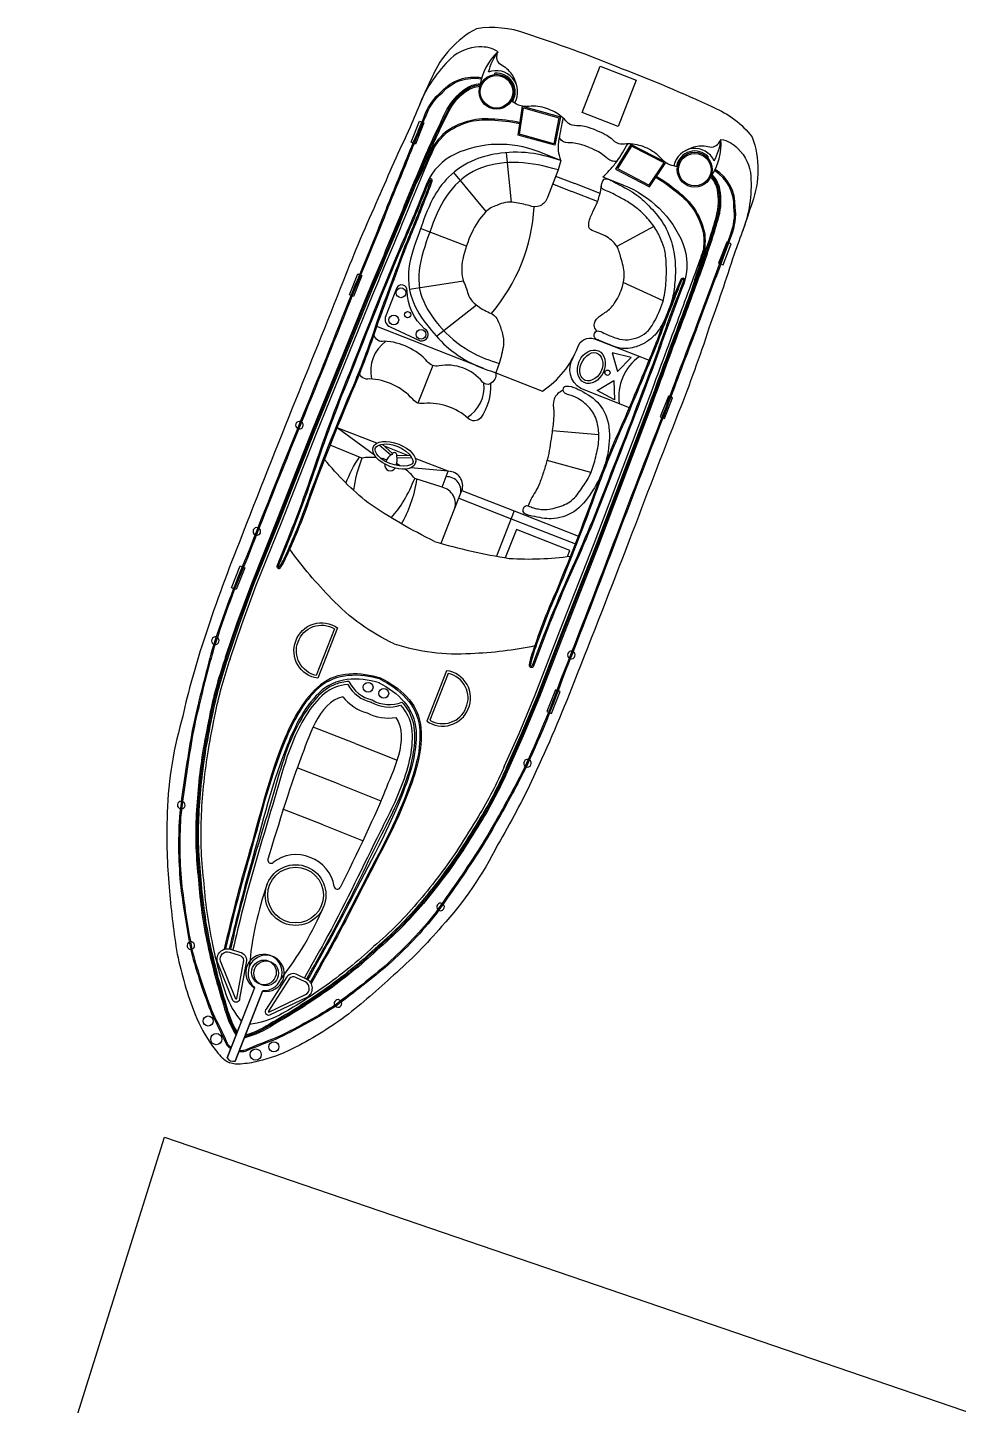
# Model space of a CAD drawing. Header units: metres. Extents: x 355371 to 357333, y 1740928 to 1742543.
# Drawn here: x 355939.8 to 355977.2, y 1741572.6 to 1741627.9 of the extents above; entities that cross this region are included whole.
import ezdxf

# ---------------------------------------------------------------- set-up
doc = ezdxf.new("R2010")
doc.units = ezdxf.units.M
doc.layers.add('PORT', color=5, linetype='Continuous')

msp = doc.modelspace()

# ---------------------------------------------------------------- linework, layer by layer
at = {"color": 32, "true_color": 0xcd6928}
for p, q in [((355958.555, 1741626.052), (355958.551, 1741626.101)), ((355959.216, 1741620.917), (355959.02, 1741622.907)), ((355967.098, 1741622.697), (355967.134, 1741622.73)), ((355958.195, 1741620.542), (355956.897, 1741622.113)), ((355960.869, 1741621.657), (355961.64, 1741621.354)), ((355960.989, 1741621.968), (355961.762, 1741621.665)), ((355962.772, 1741621.268), (355961.762, 1741621.665)), ((355962.674, 1741620.948), (355961.64, 1741621.354)), ((355957.404, 1741619.157), (355955.565, 1741619.865)), ((355964.938, 1741619.942), (355963.449, 1741619.141)), ((355957.286, 1741617.741), (355955.123, 1741617.409)), ((355965.303, 1741616.952), (355963.707, 1741617.687)), ((355957.81, 1741616.784), (355956.207, 1741615.524)), ((355958.105, 1741614.234), (355953.807, 1741615.921)), ((355956.049, 1741614.363), (355955.456, 1741612.852)), ((355953.804, 1741611.237), (355952.214, 1741611.861)), ((355953.712, 1741610.764), (355952.214, 1741611.861)), ((355962.724, 1741611.569), (355960.853, 1741611.739)), ((355954.372, 1741610.753), (355953.904, 1741611.165)), ((355954.438, 1741610.827), (355954.019, 1741611.196)), ((355955.046, 1741610.749), (355954.107, 1741611.118)), ((355954.603, 1741610.663), (355955.212, 1741610.646)), ((355954.606, 1741610.761), (355955.143, 1741610.747)), ((355956.675, 1741610.11), (355955.349, 1741610.63)), ((355962.405, 1741610.055), (355960.644, 1741610.547)), ((355956.675, 1741610.11), (355955.174, 1741610.249)), ((355956.423, 1741609.469), (355956.675, 1741610.11)), ((355959.324, 1741608.515), (355961.904, 1741607.502)), ((355959.203, 1741608.206), (355961.784, 1741607.193)), ((355952.929, 1741599.171), (355951.241, 1741599.834)), ((355952.929, 1741599.171), (355954.618, 1741598.508)), ((355952.288, 1741597.538), (355950.604, 1741598.199)), ((355952.288, 1741597.538), (355953.971, 1741596.876)), ((355951.646, 1741595.904), (355950.033, 1741596.537)), ((355951.646, 1741595.904), (355953.259, 1741595.27))]:
    msp.add_line(p, q, dxfattribs=at)
for points in [[(355963.586, 1741626.307, 0.01736), (355959.786, 1741627.695, 0.12634), (355957.812, 1741627.885, 0.172899), (355956.023, 1741625.946, 0.013884), (355955.144, 1741623.936, 0.008973), (355953.864, 1741621.075, 0.01509), (355952.464, 1741617.777, -0.002245), (355950.409, 1741612.648, 0.003342), (355948.157, 1741606.945, 0.016984), (355946.77, 1741603.08, 0.024546), (355945.963, 1741600.087, 0.067942), (355945.379, 1741596.156, 0.033948), (355945.466, 1741593.409, 0.022001), (355945.758, 1741590.873, 0.042872), (355946.437, 1741588.462, 0.059514), (355947.1, 1741587.174, 0.046364), (355947.543, 1741586.61, 0.104882), (355947.894, 1741586.35, 0.104882)], [(355958.673, 1741626.961, 0.164393), (355957.921, 1741627.153, 0.188684), (355956.784, 1741626.691, 0.10758), (355955.517, 1741624.832)], [(355963.586, 1741626.307, -0.01736), (355967.314, 1741624.739, -0.12634), (355968.89, 1741623.534, -0.172899), (355968.881, 1741620.897, -0.013884), (355968.157, 1741618.825, -0.008973), (355967.149, 1741615.858, -0.01509), (355965.931, 1741612.488, 0.002245), (355963.946, 1741607.332, -0.003342), (355961.716, 1741601.62, -0.016984), (355960.102, 1741597.844, -0.024546), (355958.657, 1741595.102, -0.067942), (355956.409, 1741591.824, -0.033948), (355954.477, 1741589.87, -0.022001), (355952.537, 1741588.211, -0.042872), (355950.399, 1741586.906, -0.059514), (355949.036, 1741586.413, -0.046364), (355948.328, 1741586.301, -0.104882), (355947.894, 1741586.35, -0.104882)], [(355954.203, 1741620.706, 0.002942), (355955.134, 1741622.979, -0.002013), (355955.737, 1741624.423, -0.130442), (355956.403, 1741625.358, -0.261246), (355958.023, 1741625.918, -0.209197)], [(355947.724, 1741602.64), (355948.192, 1741604.022), (355948.776, 1741605.605), (355949.797, 1741608.158), (355951.177, 1741611.672), (355953.455, 1741617.282, 0.002601), (355954.724, 1741620.316, -0.004411), (355955.801, 1741622.896, -0.013009), (355956.623, 1741624.636, -0.113396), (355957.338, 1741625.458, -0.146005), (355957.965, 1741625.678, -1.595219)], [(355947.77, 1741602.624), (355948.238, 1741604.005), (355948.822, 1741605.588), (355949.843, 1741608.139), (355951.223, 1741611.654), (355953.501, 1741617.263, 0.002601), (355954.77, 1741620.297, -0.004411), (355955.846, 1741622.876, -0.013003), (355956.667, 1741624.613, -0.113337), (355957.367, 1741625.418, -0.144821), (355957.957, 1741625.628, -0.138987)], [(355947.817, 1741602.608), (355948.285, 1741603.989), (355948.869, 1741605.57), (355949.889, 1741608.121), (355951.269, 1741611.635), (355953.546, 1741617.244, 0.002601), (355954.815, 1741620.278, -0.00441), (355955.891, 1741622.856, -0.012997), (355956.711, 1741624.591, -0.113276), (355957.396, 1741625.378, -0.142458), (355957.95, 1741625.578, -0.142458)], [(355954.249, 1741620.687, 0.002941), (355955.18, 1741622.961, -0.002014), (355955.783, 1741624.405, -0.130992), (355956.437, 1741625.323, -0.261832), (355958.014, 1741625.87, -0.261832)], [(355959.558, 1741624.112, 0.043195), (355958.398, 1741624.256, 0.183415), (355956.56, 1741623.726, 0.094511), (355955.898, 1741622.872)], [(355959.551, 1741624.063, 0.043334), (355958.395, 1741624.207, 0.18333), (355956.591, 1741623.688, 0.123985), (355955.809, 1741622.546, -0.015377), (355955.387, 1741621.663)], [(355947.911, 1741602.576), (355948.378, 1741603.956), (355948.961, 1741605.534), (355949.981, 1741608.085), (355951.361, 1741611.599), (355953.638, 1741617.206, 0.002601), (355954.907, 1741620.241, -0.00441), (355955.982, 1741622.817, -0.002867), (355956.154, 1741623.202, -0.002867)], [(355961.2, 1741622.592), (355960.286, 1741622.951, 0.202722), (355956.946, 1741622.854, 0.178768), (355955.818, 1741621.686, -0.010028), (355954.634, 1741618.851, 0.005356), (355952.742, 1741614.147, 0.016605), (355951.302, 1741610.307, -0.018921), (355949.795, 1741606.328, 0.925873), (355949.939, 1741606.245, 0.041202), (355950.283, 1741606.922, 0.024461), (355951.178, 1741609.191, -0.012888), (355952.922, 1741613.556, 0.019359), (355953.878, 1741616.135, -0.002375), (355954.981, 1741619.12, 0.006386), (355955.737, 1741620.999, 0.013656), (355956.024, 1741621.758, 0.862706), (355955.887, 1741621.831, -0.648089)], [(355967.63, 1741623.443, -0.164393), (355968.312, 1741623.072, -0.188684), (355968.83, 1741621.96, -0.10758), (355968.494, 1741619.735)], [(355961.2, 1741622.592), (355961.084, 1741622.215), (355960.655, 1741621.103, -0.448043), (355959.928, 1741620.779, 0.025561), (355959.327, 1741620.906, 0.15676), (355958.631, 1741620.791, 0.144288), (355958.176, 1741620.523, 0.079427), (355957.618, 1741619.693, 0.054179), (355957.258, 1741618.63, 0.127294), (355957.291, 1741617.724, -0.025195), (355957.5, 1741617.145, 0.112656), (355957.814, 1741616.781, 0.061652), (355958.334, 1741616.479, -0.222278), (355958.682, 1741616.129, -0.049109), (355958.836, 1741615.68, -0.09997), (355958.89, 1741615.175, -0.045992), (355958.714, 1741614.442), (355958.59, 1741614.067)], [(355966.603, 1741615.836, -0.002941), (355967.468, 1741618.135, 0.002014), (355968.009, 1741619.604, 0.130992), (355968.154, 1741620.721, 0.261832), (355967.37, 1741622.195, 0.261832)], [(355966.649, 1741615.819, -0.002942), (355967.514, 1741618.118, 0.002013), (355968.055, 1741619.586, 0.130442), (355968.203, 1741620.724, 0.261246), (355967.397, 1741622.237, 0.209197)], [(355955.929, 1741621.804, 0.016488), (355955.864, 1741621.667, -0.010023), (355954.679, 1741618.831, 0.005356), (355952.788, 1741614.129, 0.016607), (355951.349, 1741610.291, -0.018921), (355949.84, 1741606.309, -0.01143), (355949.839, 1741606.307, 0.913283), (355949.898, 1741606.272, 0.041174), (355950.237, 1741606.942, 0.024478), (355951.132, 1741609.208, -0.012889), (355952.876, 1741613.575, 0.019362), (355953.831, 1741616.151, -0.002377), (355954.935, 1741619.138, 0.006391), (355955.691, 1741621.018, 0.013664), (355955.978, 1741621.775, -0.000701), (355955.978, 1741621.775, 0.819976), (355955.929, 1741621.804, 0.819976)], [(355959.014, 1741598.211), (355959.61, 1741599.541), (355960.259, 1741601.097), (355961.247, 1741603.661), (355962.627, 1741607.175), (355964.775, 1741612.835, -0.002601), (355965.91, 1741615.921, 0.00441), (355966.876, 1741618.543, 0.012997), (355967.455, 1741620.371, 0.113276), (355967.489, 1741621.415, 0.142458), (355967.219, 1741621.938, 0.142458)], [(355959.059, 1741598.191), (355959.656, 1741599.522), (355960.304, 1741601.079), (355961.293, 1741603.643), (355962.673, 1741607.157), (355964.821, 1741612.818, -0.002601), (355965.956, 1741615.904, 0.004411), (355966.922, 1741618.526, 0.013003), (355967.502, 1741620.358, 0.113337), (355967.537, 1741621.424, 0.144821), (355967.248, 1741621.979, 0.138987)], [(355959.104, 1741598.171), (355959.701, 1741599.502), (355960.35, 1741601.06), (355961.339, 1741603.625), (355962.719, 1741607.139), (355964.867, 1741612.8, -0.002601), (355966.002, 1741615.887, 0.004411), (355966.969, 1741618.51, 0.013009), (355967.55, 1741620.345, 0.113396), (355967.586, 1741621.434, 0.146005), (355967.276, 1741622.022, 1.595219)], [(355962.885, 1741621.931), (355963.719, 1741621.603, -0.202722), (355966.101, 1741619.259, -0.178768), (355966.133, 1741617.636, 0.010028), (355965.071, 1741614.752, -0.005356), (355963.257, 1741610.018, -0.016605), (355961.699, 1741606.224, 0.018921), (355960.096, 1741602.283, -0.925873), (355959.933, 1741602.32, -0.041202), (355960.143, 1741603.05, -0.024461), (355961.03, 1741605.322, 0.012888), (355962.723, 1741609.707, -0.019359), (355963.777, 1741612.247, 0.002375), (355965, 1741615.186, -0.006386), (355965.725, 1741617.077, -0.013656), (355966.031, 1741617.829, -0.862706), (355966.18, 1741617.788, 0.648089)], [(355965.015, 1741621.917, -0.043334), (355965.96, 1741621.236, -0.18333), (355966.928, 1741619.628, -0.123985), (355966.724, 1741618.26, 0.015377), (355966.433, 1741617.325)], [(355965.043, 1741621.958, -0.043195), (355965.991, 1741621.274, -0.183415), (355966.977, 1741619.635, -0.094511), (355966.881, 1741618.559)], [(355954.203, 1741620.706, -0.006425), (355952.926, 1741617.577, -0.002217), (355950.876, 1741612.459, 0.003368), (355948.584, 1741606.72, 0.024633), (355947.225, 1741603.071, 0.015037), (355946.587, 1741600.576, 0.025439), (355946.297, 1741599.17, 0.013843), (355945.872, 1741596.211, 0.040266), (355945.925, 1741593.412, 0.016729), (355946.343, 1741590.827, 0.029739), (355947.181, 1741588.294, -0.01525), (355947.725, 1741587.164, 0.132389), (355947.861, 1741586.979, 0.028442), (355947.933, 1741586.922, 0.028442)], [(355954.249, 1741620.688, -0.006424), (355952.972, 1741617.559, -0.002217), (355950.922, 1741612.44, 0.003368), (355948.63, 1741606.701, 0.024633), (355947.273, 1741603.057, 0.015038), (355946.635, 1741600.565, 0.025461), (355946.345, 1741599.162, 0.013839), (355945.921, 1741596.207, 0.040238), (355945.974, 1741593.417, 0.016715), (355946.391, 1741590.838, 0.029693), (355947.226, 1741588.315, -0.015234), (355947.771, 1741587.182, 0.134036), (355947.893, 1741587.017, 0.024879), (355947.951, 1741586.969, 0.024879)], [(355958.923, 1741598.252), (355959.52, 1741599.58), (355960.167, 1741601.134), (355961.155, 1741603.697), (355962.535, 1741607.211), (355964.682, 1741612.869, -0.002601), (355965.817, 1741615.956, 0.00441), (355966.782, 1741618.576, 0.002867), (355966.918, 1741618.975, 0.002867)], [(355966.131, 1741617.797, -0.016488), (355966.087, 1741617.653, 0.010023), (355965.025, 1741614.769, -0.005356), (355963.211, 1741610.035, -0.016607), (355961.654, 1741606.244, 0.018921), (355960.049, 1741602.3, 0.01143), (355960.049, 1741602.298, -0.913283), (355959.982, 1741602.312, -0.041174), (355960.189, 1741603.034, -0.024478), (355961.076, 1741605.303, 0.012889), (355962.769, 1741609.69, -0.019362), (355963.823, 1741612.227, 0.002377), (355965.046, 1741615.168, -0.006391), (355965.771, 1741617.059, -0.013664), (355966.076, 1741617.809, 0.000701), (355966.076, 1741617.809, -0.819976), (355966.131, 1741617.797, -0.819976)], [(355966.649, 1741615.819, 0.006425), (355965.456, 1741612.657, 0.002217), (355963.475, 1741607.511, -0.003368), (355961.25, 1741601.746, -0.024633), (355959.763, 1741598.148, -0.015037), (355958.532, 1741595.885, -0.025439), (355957.788, 1741594.657, -0.013843), (355956.086, 1741592.2, -0.040266), (355954.142, 1741590.185, -0.016729), (355952.078, 1741588.575, -0.029739), (355949.739, 1741587.289, 0.01525), (355948.571, 1741586.831, -0.132389), (355948.347, 1741586.788, -0.028442), (355948.255, 1741586.795, -0.028442)], [(355966.603, 1741615.837, 0.006424), (355965.41, 1741612.674, 0.002217), (355963.429, 1741607.529, -0.003368), (355961.203, 1741601.763, -0.024633), (355959.718, 1741598.17, -0.015038), (355958.489, 1741595.909, -0.025461), (355957.747, 1741594.684, -0.013839), (355956.047, 1741592.23, -0.040238), (355954.11, 1741590.222, -0.016715), (355952.05, 1741588.616, -0.029693), (355949.721, 1741587.335, 0.015234), (355948.551, 1741586.876, -0.134036), (355948.349, 1741586.838, -0.024879), (355948.273, 1741586.843, -0.024879)], [(355958.59, 1741614.067, -0.291269), (355958.362, 1741613.618, -0.299867), (355958.048, 1741613.696, 0.273478), (355956.305, 1741614.347, -0.28657), (355955.84, 1741614.512, 0.198759), (355954.102, 1741615.336, -0.45148), (355953.695, 1741615.591, -1.463971)], [(355958.59, 1741614.067), (355960.457, 1741613.334, 0.158322), (355961.878, 1741615.097, -0.417676), (355962.546, 1741615.436), (355964.747, 1741614.572)], [(355963.952, 1741612.663), (355961.995, 1741613.432, -0.406088), (355961.687, 1741614.677)], [(355958.37, 1741613.623, -0.164009), (355957.974, 1741612.244, -0.407559), (355957.473, 1741612.233, 0.20466), (355955.711, 1741612.836, -0.28657), (355955.247, 1741613.001, 0.198759), (355953.508, 1741613.825, -0.45148), (355953.101, 1741614.08, -1.463971)], [(355956.119, 1741607.294, -0.033687), (355953.454, 1741608.839, -0.051879), (355951.707, 1741610.586, -1.92312)], [(355956.914, 1741608.556), (355957.14, 1741609.132, 0.545737), (355956.59, 1741609.894, 0.282905)], [(355957.14, 1741609.132), (355957.222, 1741609.34, 0.516839), (355956.675, 1741610.11, 0.282905)], [(355956.392, 1741607.227), (355956.914, 1741608.556, 0.462925), (355956.423, 1741609.469), (355955.325, 1741609.825)], [(355956.119, 1741607.294, 0.033687), (355959.123, 1741606.613, 0.051879), (355961.592, 1741606.705, 1.92312)], [(355954.504, 1741603.181, -0.096403), (355951.987, 1741604.993, -0.040538), (355950.308, 1741606.978, -1.92312)], [(355952.224, 1741603.822), (355951.43, 1741601.799, -0.483063), (355950.546, 1741603.29, -0.50024), (355952.224, 1741603.822, -0.418424)], [(355954.504, 1741603.181, 0.096403), (355957.581, 1741602.796, 0.040538), (355960.162, 1741603.108, 1.92312)], [(355947.724, 1741602.64, 0.031596), (355947.113, 1741600.448, 0.004928), (355946.83, 1741598.961, 0.02844), (355946.551, 1741596.338, 0.042875), (355946.64, 1741593.686, 0.035347), (355947.011, 1741591.063, 0.024093), (355947.646, 1741588.685, 0.079837), (355948.147, 1741587.466)], [(355947.77, 1741602.623, 0.031592), (355947.161, 1741600.438, 0.004926), (355946.879, 1741598.952, 0.028436), (355946.6, 1741596.335, 0.042895), (355946.689, 1741593.69, 0.035363), (355947.06, 1741591.073, 0.024111), (355947.694, 1741588.698, 0.077658), (355948.169, 1741587.524, 0.077658)], [(355947.817, 1741602.607, 0.031588), (355947.21, 1741600.428, 0.004924), (355946.927, 1741598.944, 0.028433), (355946.649, 1741596.333, 0.042917), (355946.739, 1741593.695, 0.035379), (355947.108, 1741591.084, 0.02413), (355947.741, 1741588.711, 0.075408), (355948.192, 1741587.582, 0.075408)], [(355947.91, 1741602.575, 0.031581), (355947.306, 1741600.409, 0.00492), (355947.025, 1741598.927, 0.028426), (355946.748, 1741596.328, 0.042959), (355946.837, 1741593.704, 0.035411), (355947.204, 1741591.104, 0.028829), (355947.735, 1741589.113, 0.092336), (355948.362, 1741588.014, 0.080328)], [(355956.61, 1741602.1), (355955.816, 1741600.077, 0.483063), (355957.478, 1741600.567, 0.50024), (355956.61, 1741602.1, 0.418424)], [(355958.923, 1741598.25, -0.031581), (355957.891, 1741596.252, -0.00492), (355957.09, 1741594.974, -0.028426), (355955.524, 1741592.882, -0.042959), (355953.673, 1741591.02, -0.035411), (355951.635, 1741589.365, -0.028829), (355949.891, 1741588.266, -0.092336), (355948.684, 1741587.888, -0.080328)], [(355959.104, 1741598.171, -0.031596), (355958.06, 1741596.149, -0.004928), (355957.255, 1741594.867, -0.02844), (355955.675, 1741592.755, -0.042875), (355953.805, 1741590.872, -0.035347), (355951.748, 1741589.203, -0.024093), (355949.665, 1741587.892, -0.079837), (355948.469, 1741587.34)], [(355959.058, 1741598.191, -0.031592), (355958.018, 1741596.175, -0.004926), (355957.214, 1741594.893, -0.028436), (355955.637, 1741592.786, -0.042895), (355953.772, 1741590.909, -0.035363), (355951.72, 1741589.243, -0.024111), (355949.639, 1741587.935, -0.077658), (355948.491, 1741587.398, -0.077658)], [(355959.013, 1741598.21, -0.031588), (355957.976, 1741596.201, -0.004924), (355957.172, 1741594.92, -0.028433), (355955.599, 1741592.818, -0.042917), (355953.739, 1741590.946, -0.035379), (355951.691, 1741589.284, -0.02413), (355949.613, 1741587.977, -0.075408), (355948.514, 1741587.456, -0.075408)], [(355947.926, 1741590.911), (355948.306, 1741590.793, -0.382221), (355948.564, 1741590.445), (355948.288, 1741588.933, -0.786544), (355948.025, 1741588.852), (355947.408, 1741590.394, -0.616464), (355947.926, 1741590.911, -3.844907)], [(355950.975, 1741589.714), (355950.616, 1741589.886, 0.382221), (355950.19, 1741589.806), (355949.363, 1741588.511, 0.786544), (355949.501, 1741588.272), (355951.002, 1741588.982, 0.616464), (355950.975, 1741589.714, 3.844907)]]:
    msp.add_lwpolyline(points, format="xyb", dxfattribs=at)
for points in [[(355964.227, 1741625.814), (355963.498, 1741623.957), (355962.05, 1741624.525), (355962.78, 1741626.382)], [(355961.178, 1741624.344), (355960.961, 1741623.207), (355959.48, 1741623.614), (355959.663, 1741624.773)], [(355961.121, 1741624.309), (355960.922, 1741623.269), (355959.535, 1741623.65), (355959.703, 1741624.711)], [(355964.014, 1741623.231), (355963.399, 1741622.249), (355964.762, 1741621.54), (355965.416, 1741622.514)], [(355964.032, 1741623.166), (355963.47, 1741622.268), (355964.745, 1741621.604), (355965.344, 1741622.496)], [(355963.47, 1741614.118), (355964.017, 1741614.68), (355963.256, 1741614.872)], [(355963.33, 1741613.762), (355963.348, 1741612.978), (355962.66, 1741613.354)]]:
    msp.add_lwpolyline(points, close=True, dxfattribs=at)
for points in [[(355955.263, 1741623.291), (355955.181, 1741623.324), (355955.513, 1741624.171), (355955.614, 1741624.132)], [(355955.66, 1741624.114), (355955.691, 1741624.101), (355955.359, 1741623.254), (355955.309, 1741623.273)], [(355967.9, 1741619.307), (355967.869, 1741619.319), (355967.536, 1741618.472), (355967.586, 1741618.452)], [(355967.632, 1741618.434), (355967.714, 1741618.402), (355968.047, 1741619.249), (355967.946, 1741619.289)], [(355952.767, 1741617.174), (355952.707, 1741617.198), (355953.036, 1741618.035), (355953.107, 1741618.007)], [(355953.153, 1741617.989), (355953.2, 1741617.971), (355952.871, 1741617.133), (355952.813, 1741617.156)], [(355965.57, 1741613.113), (355965.523, 1741613.132), (355965.194, 1741612.294), (355965.253, 1741612.271)], [(355965.299, 1741612.253), (355965.358, 1741612.23), (355965.687, 1741613.067), (355965.616, 1741613.095)], [(355953.208, 1741610.639), (355951.932, 1741611.159)], [(355957.222, 1741609.34), (355959.324, 1741608.515), (355958.611, 1741606.699)], [(355957.101, 1741609.032), (355959.203, 1741608.206)], [(355961.464, 1741606.687), (355961.558, 1741606.927), (355959.411, 1741607.77), (355958.966, 1741606.638)], [(355948.046, 1741605.402), (355947.966, 1741605.434), (355948.31, 1741606.31), (355948.396, 1741606.276)], [(355948.442, 1741606.258), (355948.503, 1741606.234), (355948.159, 1741605.358), (355948.092, 1741605.384)], [(355961.039, 1741601.311), (355960.979, 1741601.335), (355960.635, 1741600.459), (355960.702, 1741600.432)], [(355960.747, 1741600.414), (355960.827, 1741600.383), (355961.171, 1741601.259), (355961.085, 1741601.293)], [(355947.786, 1741586.549), (355948.898, 1741589.381)], [(355948.89, 1741589.359), (355947.786, 1741586.549)], [(355948.108, 1741586.423), (355949.22, 1741589.254)], [(355949.212, 1741589.232), (355948.108, 1741586.423)]]:
    msp.add_lwpolyline(points, dxfattribs=at)
for points in [[(355955.541, 1741615.355, 0.917705), (355955.722, 1741615.833, -0.209704), (355955.024, 1741617.361, 0.850912), (355954.597, 1741617.458), (355954.164, 1741616.354, 0.435659), (355954.344, 1741615.909)], [(355952.103, 1741603.784), (355951.367, 1741601.911, -0.460147), (355950.639, 1741603.256, -0.47706)], [(355956.673, 1741601.989), (355955.937, 1741600.116, 0.460147), (355957.387, 1741600.606, 0.47706)], [(355947.888, 1741590.794), (355948.275, 1741590.673, -0.383069), (355948.441, 1741590.461), (355948.163, 1741588.933, -0.853636), (355948.134, 1741588.911), (355947.524, 1741590.436, -0.613527)], [(355950.922, 1741589.602), (355950.556, 1741589.777, 0.383069), (355950.29, 1741589.735), (355949.455, 1741588.425, 0.853636), (355949.461, 1741588.39), (355950.945, 1741589.092, 0.613527)]]:
    msp.add_lwpolyline(points, format="xyb", close=True, dxfattribs=at)
for centre, radius in [((355958.614, 1741625.353), 0.702), ((355958.614, 1741625.353), 0.652), ((355966.579, 1741622.225), 0.702), ((355966.579, 1741622.225), 0.652), ((355954.772, 1741617.279), 0.196), ((355955.04, 1741616.398), 0.127), ((355954.486, 1741616.189), 0.196), ((355955.583, 1741615.61), 0.196), ((355963.071, 1741614.069), 0.105), ((355953.455, 1741601.436), 0.197), ((355954.085, 1741601.189), 0.197), ((355950.54, 1741593.088), 1.22), ((355950.54, 1741593.088), 1.22), ((355950.54, 1741593.088), 1.121), ((355950.54, 1741593.088), 1.121), ((355949.268, 1741589.981), 0.496), ((355949.358, 1741589.946), 0.496), ((355947.029, 1741588.029), 0.202), ((355947.354, 1741587.303), 0.225), ((355949.67, 1741586.992), 0.202), ((355948.938, 1741586.681), 0.225)]:
    msp.add_circle(centre, radius, dxfattribs=at)
for centre, radius, start, end in [((355960.194, 1741625.285), 2.264, 132.2284, 172.564), ((355960.485, 1741625.605), 2.264, 143.2018, 166.4343), ((355958.614, 1741625.353), 0.85, 327.8855, 112.7871), ((355958.614, 1741625.353), 0.751, 327.8855, 94.8354), ((355965.375, 1741623.25), 2.264, 324.5553, 4.8909), ((355965.379, 1741623.683), 2.264, 330.685, 353.9176), ((355966.579, 1741622.225), 0.85, 24.3322, 169.2339), ((355966.579, 1741622.225), 0.751, 42.284, 169.2339), ((355952.947, 1741621.117), 7.186, 319.4592, 356.9318), ((355955.002, 1741614.152), 1.444, 125.1841, 193.3316), ((355965.538, 1741613.1), 2.01, 126.0282, 187.9157), ((355956.673, 1741613.496), 1.444, 301.7597, 5.9638), ((355950.693, 1741611.961), 0.153, 74.655, 241.1575), ((355950.693, 1741611.961), 0.153, 259.7817, 56.0308), ((355953.556, 1741608.383), 2.283, 83.9939, 98.7497), ((355953.556, 1741608.383), 2.283, 73.4622, 79.8015), ((355954.885, 1741610.152), 0.799, 126.9643, 154.6044), ((355954.505, 1741610.751), 0.107, 338.5597, 158.5597), ((355953.818, 1741610.571), 0.799, 344.1622, 10.155), ((355954.885, 1741610.152), 0.799, 162.1749, 162.4442), ((355954.348, 1741610.353), 0.223, 169.362, 327.7075), ((355953.818, 1741610.571), 0.799, 334.6751, 334.9444), ((355953.556, 1741608.383), 2.283, 58.5088, 62.7487), ((355953.556, 1741608.383), 2.283, 39.1846, 52.5357), ((355948.983, 1741607.698), 0.153, 73.4304, 243.5296), ((355948.983, 1741607.698), 0.153, 262.1897, 54.7703), ((355947.314, 1741603.305), 0.153, 76.8335, 247.2401), ((355947.314, 1741603.305), 0.153, 265.899, 58.1746), ((355961.623, 1741602.734), 0.153, 82.3491, 234.9296), ((355961.623, 1741602.734), 0.153, 253.5898, 63.6889), ((355953.923, 1741602.274), 1.381, 206.0641, 257.2712), ((355953.917, 1741602.195), 1.863, 217.6838, 254.2861), ((355953.923, 1741602.274), 1.48, 209.5214, 257.2712), ((355954.312, 1741602.121), 1.48, 239.8481, 287.5979), ((355954.312, 1741602.121), 1.381, 239.8481, 291.0552), ((355954.263, 1741602.059), 1.863, 242.8332, 279.4355), ((355959.857, 1741598.38), 0.153, 78.9447, 231.2203), ((355959.857, 1741598.38), 0.153, 249.8792, 60.2858), ((355945.947, 1741596.703), 0.153, 88.8481, 256.9438), ((355945.947, 1741596.703), 0.153, 275.5789, 70.2131), ((355949.556, 1741594.494), 0.13, 162.8973, 309.3651), ((355950.554, 1741593.246), 1.468, 66.8193, 128.6204), ((355950.637, 1741593.214), 1.468, 8.4989, 70.3), ((355961.599, 1741589.135), 12.964, 160.1615, 175.2323), ((355952.218, 1741593.448), 0.13, 187.7543, 334.222), ((355956.365, 1741592.612), 0.153, 66.9062, 221.5405), ((355956.365, 1741592.612), 0.153, 240.1755, 48.2712), ((355939.747, 1741597.716), 12.964, 321.887, 336.9579), ((355946.332, 1741591.057), 0.153, 113.1872, 268.3292), ((355946.332, 1741591.057), 0.153, 286.967, 94.5494), ((355949.268, 1741589.981), 0.728, 266.2261, 238.6757), ((355949.358, 1741589.946), 0.728, 258.4436, 230.8932), ((355952.242, 1741588.736), 0.153, 42.5699, 210.1523), ((355952.242, 1741588.736), 0.153, 228.7901, 23.9321), ((355948.034, 1741586.707), 0.294, 212.467, 284.6523), ((355948.034, 1741586.707), 0.294, 212.467, 284.6523)]:
    msp.add_arc(centre, radius, start, end, dxfattribs=at)
for centre, major_axis, ratio in [((355962.422, 1741614.308), (-0.284, -0.638), 0.758117), ((355954.505, 1741610.751), (-0.845, 0.332), 0.533092)]:
    msp.add_ellipse(centre, major_axis=major_axis, ratio=ratio, dxfattribs=at)
for start_param, end_param in [(4.712389, 5.232342), (0.830012, 1.576846)]:
    msp.add_ellipse((355954.264, 1741610.225), major_axis=(-0.975, -2.482), ratio=0.425319, start_param=start_param, end_param=end_param, dxfattribs=at)
for points in [[(355959.411, 1741625.647), (355959.296, 1741625.943), (355958.926, 1741626.351), (355958.687, 1741626.538), (355958.629, 1741626.774), (355958.673, 1741626.961)], [(355962.606, 1741623.812), (355962.212, 1741623.943), (355961.936, 1741623.987), (355961.573, 1741624.038), (355961.339, 1741624.252), (355960.786, 1741624.616), (355960.103, 1741624.774), (355959.721, 1741624.765), (355959.497, 1741624.817), (355959.209, 1741624.981)], [(355961.2, 1741622.592), (355961.106, 1741622.987), (355961.136, 1741623.457), (355961.294, 1741624.296)], [(355962.606, 1741623.812), (355962.984, 1741623.64), (355963.215, 1741623.485), (355963.516, 1741623.275), (355963.834, 1741623.272), (355964.487, 1741623.163), (355965.094, 1741622.814), (355965.368, 1741622.548), (355965.567, 1741622.433), (355965.89, 1741622.357)], [(355962.885, 1741621.931), (355963.143, 1741622.187), (355963.441, 1741622.551), (355963.896, 1741623.274)], [(355966.195, 1741622.983), (355966.48, 1741623.121), (355967.03, 1741623.168), (355967.333, 1741623.143), (355967.535, 1741623.276), (355967.63, 1741623.443)], [(355961.2, 1741622.592), (355960.108, 1741622.872), (355958.793, 1741622.883), (355957.738, 1741622.618), (355956.688, 1741621.923), (355956.06, 1741621.063), (355955.514, 1741619.723), (355955.094, 1741618.257), (355955.218, 1741617.042), (355955.906, 1741615.879), (355956.703, 1741615.042), (355957.743, 1741614.381), (355958.59, 1741614.067)], [(355962.634, 1741615.743), (355962.533, 1741615.976), (355962.695, 1741616.286), (355963.059, 1741616.544), (355963.379, 1741616.902), (355963.669, 1741617.534), (355963.74, 1741618.032), (355963.612, 1741618.69), (355963.437, 1741619.16), (355962.974, 1741619.563), (355962.596, 1741619.725), (355962.347, 1741619.865), (355962.327, 1741620.094), (355962.489, 1741620.542), (355962.799, 1741621.401), (355962.935, 1741621.839), (355963.42, 1741621.687), (355964.254, 1741621.203), (355964.801, 1741620.698), (355965.328, 1741620.035), (355965.67, 1741619.22), (355965.793, 1741618.442), (355965.779, 1741617.701), (355965.659, 1741616.974), (355965.389, 1741616.251), (355964.975, 1741615.584), (355964.63, 1741615.305), (355964.223, 1741615.115), (355963.575, 1741615.055), (355963.204, 1741615.177), (355962.757, 1741615.354), (355962.537, 1741615.523), (355962.634, 1741615.743), (355962.862, 1741615.693), (355963.343, 1741615.487), (355963.786, 1741615.391), (355964.255, 1741615.477), (355964.626, 1741615.68), (355964.926, 1741616.075), (355965.291, 1741616.907), (355965.418, 1741617.663), (355965.436, 1741618.375), (355965.37, 1741618.981), (355965.233, 1741619.397), (355964.978, 1741619.882), (355964.569, 1741620.388), (355964.211, 1741620.708), (355963.751, 1741621.013), (355963.351, 1741621.226), (355963.062, 1741621.364), (355962.849, 1741621.481), (355962.836, 1741621.63)], [(355960.185, 1741608.619), (355960.002, 1741608.676), (355959.759, 1741608.715), (355959.69, 1741608.5), (355960.038, 1741608.311), (355960.815, 1741608.204), (355961.721, 1741608.484), (355962.419, 1741609.245), (355962.864, 1741610.082), (355963.131, 1741611.184), (355963.038, 1741612.28), (355962.666, 1741612.887), (355961.897, 1741613.401), (355961.51, 1741613.528), (355961.321, 1741613.49), (355961.327, 1741613.279), (355961.519, 1741613.182), (355962.16, 1741612.837), (355962.52, 1741612.421), (355962.7, 1741611.864), (355962.714, 1741611.298), (355962.579, 1741610.603), (355962.365, 1741609.964), (355962.043, 1741609.43), (355961.624, 1741608.934), (355961.044, 1741608.663), (355960.401, 1741608.579), (355960.185, 1741608.619)], [(355961.295, 1741613.368), (355961.08, 1741613.234), (355960.926, 1741613.01), (355960.91, 1741612.524), (355960.9, 1741612.134), (355960.822, 1741611.519), (355960.657, 1741610.599), (355960.517, 1741610.129), (355960.349, 1741609.647), (355960.176, 1741609.289), (355959.989, 1741608.979), (355959.883, 1741608.719)]]:
    msp.add_spline(points, degree=3, dxfattribs=at)
for points, knots in [([(355962.335, 1741623.122), (355962.204, 1741623.171), (355961.986, 1741623.253), (355961.642, 1741623.312), (355961.328, 1741623.291), (355961.19, 1741623.43), (355961.14, 1741623.484)], [0, 0, 0, 0, 0.00840925, 0.01405459, 0.02148076, 0.02583256, 0.02583256, 0.02583256, 0.02583256]), ([(355961.084, 1741622.215), (355960.003, 1741622.545), (355958.953, 1741622.639), (355957.074, 1741621.962), (355956.453, 1741621.13), (355955.688, 1741619.069), (355955.278, 1741617.993), (355955.957, 1741616.206), (355956.776, 1741615.333), (355957.999, 1741614.682), (355958.341, 1741614.565), (355958.714, 1741614.442)], [0, 0, 0, 0, 0.0684102, 0.0684102, 0.1368204, 0.1368204, 0.2052306, 0.2052306, 0.2736407, 0.2736407, 0.2974604, 0.2974604, 0.2974604, 0.2974604]), ([(355962.335, 1741623.122), (355962.464, 1741623.069), (355962.679, 1741622.981), (355962.972, 1741622.789), (355963.187, 1741622.561), (355963.383, 1741622.569), (355963.457, 1741622.575)], [0, 0, 0, 0, 0.00840925, 0.01405459, 0.02148076, 0.02583256, 0.02583256, 0.02583256, 0.02583256]), ([(355962.178, 1741613.761), (355962.39, 1741613.666), (355962.751, 1741613.889), (355962.955, 1741614.578), (355962.779, 1741614.889), (355962.277, 1741614.877), (355961.964, 1741614.515), (355961.957, 1741613.976), (355962.05, 1741613.818), (355962.178, 1741613.761)], [0, 0, 0, 0, 1.743273, 1.743273, 3.486547, 3.486547, 5.22982, 5.22982, 6.283185, 6.283185, 6.283185, 6.283185]), ([(355953.752, 1741611.047), (355953.714, 1741610.951), (355953.781, 1741610.775), (355954.363, 1741610.301), (355955.108, 1741610.248), (355955.362, 1741610.583), (355954.98, 1741611.04), (355954.092, 1741611.261), (355953.8, 1741611.17), (355953.752, 1741611.047)], [0, 0, 0, 0, 1.031451, 1.031451, 2.992455, 2.992455, 4.95346, 4.95346, 6.283185, 6.283185, 6.283185, 6.283185]), ([(355953.962, 1741601.801), (355953.15, 1741602.044), (355952.212, 1741602.086), (355950.871, 1741600.98), (355950.448, 1741600.183), (355949.455, 1741597.851), (355949.108, 1741596.248), (355948.276, 1741593.415), (355947.973, 1741592.189), (355947.67, 1741590.912)], [0, 0, 0, 0, 0.0462196, 0.0462196, 0.0924392, 0.0924392, 0.1947325, 0.1947325, 0.2709084, 0.2709084, 0.2709084, 0.2709084]), ([(355953.948, 1741601.754), (355953.112, 1741602.003), (355952.161, 1741602.014), (355950.827, 1741600.841), (355950.42, 1741600.015), (355949.453, 1741597.66), (355949.095, 1741596.054), (355948.296, 1741593.288), (355948.01, 1741592.132), (355947.724, 1741590.926)], [0, 0, 0, 0, 0.0480884, 0.0480884, 0.0961768, 0.0961768, 0.1985377, 0.1985377, 0.2704106, 0.2704106, 0.2704106, 0.2704106]), ([(355953.905, 1741601.612), (355953.052, 1741601.867), (355952.13, 1741601.838), (355950.839, 1741600.597), (355950.455, 1741599.74), (355949.512, 1741597.331), (355949.131, 1741595.688), (355948.378, 1741593.002), (355948.122, 1741591.961), (355947.874, 1741590.924)], [0, 0, 0, 0, 0.0508337, 0.0508337, 0.1016674, 0.1016674, 0.2060328, 0.2060328, 0.2709084, 0.2709084, 0.2709084, 0.2709084]), ([(355952.682, 1741601.667), (355952.493, 1741601.655), (355951.709, 1741601.509), (355950.383, 1741599.847), (355949.638, 1741597.012), (355948.636, 1741593.905), (355948.13, 1741591.782), (355947.922, 1741590.913)], [0.0234044, 0.0234044, 0.0234044, 0.0234044, 0.0350942, 0.0739111, 0.138251, 0.2165713, 0.2709084, 0.2709084, 0.2709084, 0.2709084]), ([(355953.874, 1741601.624), (355954.673, 1741601.23), (355955.329, 1741600.582), (355955.431, 1741598.794), (355955.129, 1741597.904), (355954.181, 1741595.497), (355953.341, 1741594.034), (355952.066, 1741591.554), (355951.546, 1741590.617), (355951.021, 1741589.688)], [0, 0, 0, 0, 0.0508337, 0.0508337, 0.1016674, 0.1016674, 0.2060328, 0.2060328, 0.2709084, 0.2709084, 0.2709084, 0.2709084]), ([(355953.94, 1741601.757), (355954.722, 1741601.371), (355955.426, 1741600.731), (355955.606, 1741598.964), (355955.342, 1741598.083), (355954.448, 1741595.699), (355953.617, 1741594.278), (355952.321, 1741591.707), (355951.744, 1741590.666), (355951.132, 1741589.587)], [0, 0, 0, 0, 0.0480884, 0.0480884, 0.0961768, 0.0961768, 0.1985377, 0.1985377, 0.2704106, 0.2704106, 0.2704106, 0.2704106]), ([(355953.962, 1741601.801), (355954.722, 1741601.426), (355955.438, 1741600.819), (355955.668, 1741599.096), (355955.436, 1741598.225), (355954.576, 1741595.84), (355953.74, 1741594.429), (355952.421, 1741591.787), (355951.81, 1741590.682), (355951.163, 1741589.54)], [0, 0, 0, 0, 0.0462196, 0.0462196, 0.0924392, 0.0924392, 0.1947325, 0.1947325, 0.2709084, 0.2709084, 0.2709084, 0.2709084]), ([(355952.635, 1741601.545), (355952.289, 1741601.509), (355951.972, 1741601.403), (355951.121, 1741600.706), (355950.704, 1741599.928), (355950.117, 1741598.491), (355949.923, 1741597.75), (355949.267, 1741595.512), (355948.79, 1741594.014), (355948.275, 1741591.965), (355948.147, 1741591.427), (355948.018, 1741590.89)], [0.0248254, 0.0248254, 0.0248254, 0.0248254, 0.0474598, 0.0474598, 0.0949196, 0.0949196, 0.1423794, 0.1423794, 0.237299, 0.237299, 0.2709084, 0.2709084, 0.2709084, 0.2709084]), ([(355952.443, 1741601.056), (355951.435, 1741600.844), (355951.039, 1741599.298), (355950.445, 1741597.83), (355949.819, 1741595.846), (355949.431, 1741594.529)], [0.0313661, 0.0313661, 0.0313661, 0.0313661, 0.1084744, 0.1084744, 0.1920729, 0.1920729, 0.1920729, 0.1920729]), ([(355954.76, 1741600.711), (355954.989, 1741600.449), (355955.149, 1741600.156), (355955.299, 1741599.066), (355955.074, 1741598.212), (355954.527, 1741596.759), (355954.164, 1741596.084), (355953.122, 1741593.998), (355952.453, 1741592.576), (355951.436, 1741590.723), (355951.164, 1741590.242), (355950.892, 1741589.761)], [0.0248254, 0.0248254, 0.0248254, 0.0248254, 0.0474598, 0.0474598, 0.0949196, 0.0949196, 0.1423794, 0.1423794, 0.237299, 0.237299, 0.2709084, 0.2709084, 0.2709084, 0.2709084]), ([(355954.809, 1741600.832), (355954.938, 1741600.695), (355955.414, 1741600.054), (355955.255, 1741597.934), (355953.871, 1741595.349), (355952.492, 1741592.391), (355951.418, 1741590.491), (355950.978, 1741589.712)], [0.0234044, 0.0234044, 0.0234044, 0.0234044, 0.0350942, 0.0739111, 0.138251, 0.2165713, 0.2709084, 0.2709084, 0.2709084, 0.2709084]), ([(355954.568, 1741600.221), (355955.162, 1741599.381), (355954.401, 1741597.978), (355953.837, 1741596.498), (355952.945, 1741594.618), (355952.333, 1741593.389)], [0.0313661, 0.0313661, 0.0313661, 0.0313661, 0.1084744, 0.1084744, 0.1920729, 0.1920729, 0.1920729, 0.1920729])]:
    msp.add_open_spline(points, degree=3, knots=knots, dxfattribs=at)
for points in [[(355952.564, 1741609.639), (355952.698, 1741609.991), (355952.88, 1741610.348), (355953.118, 1741610.692)], [(355954.797, 1741608), (355955.082, 1741608.499), (355955.319, 1741609.103), (355955.417, 1741609.789)]]:
    msp.add_open_spline(points, degree=3, dxfattribs=at)
at = {"layer": 'PORT'}
for p, q in [((355939.771, 1741565.83), (355945.278, 1741583.363)), ((355945.278, 1741583.363), (355991.759, 1741567.461))]:
    msp.add_line(p, q, dxfattribs=at)

doc.saveas('drawing.dxf')
